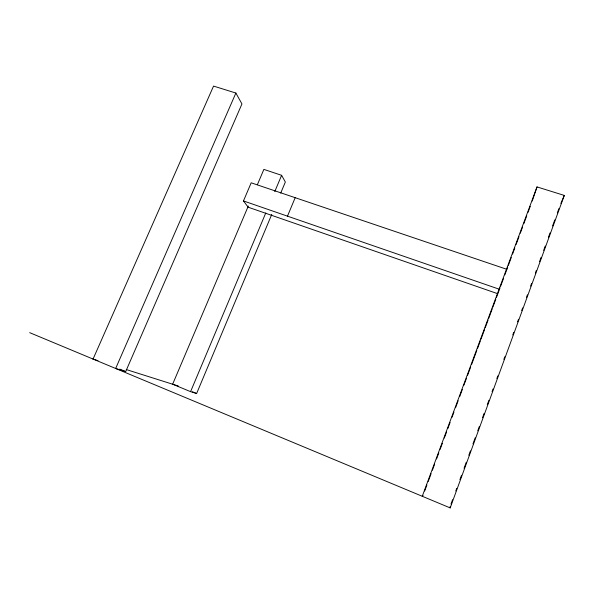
<?xml version="1.0" encoding="UTF-8"?>
<svg xmlns="http://www.w3.org/2000/svg" width="594" height="594" viewBox="0 0 594 594"><rect width="100%" height="100%" fill="white"/><g stroke="black" fill="none" stroke-linecap="round" stroke-linejoin="round"><path stroke-width="0.89" d="M29.7 332.662L450.193 507.915L564.3 195.426L537.021 186.917L532.202 201.091M451.002 504.046L452.591 499.688M455.776 490.971L456.734 488.357M459.919 479.64L461.508 475.282M464.055 468.302L466.283 462.206M468.829 455.227L470.426 450.868M472.973 443.896L475.2 437.8M477.747 430.821L479.336 426.462M482.521 417.745L484.11 413.387M487.295 404.67L488.892 400.311M492.07 391.594L493.027 388.981M496.851 378.527L497.802 375.905M503.853 359.348L504.811 356.734M512.771 334.942L513.721 332.321M517.545 321.866L518.503 319.253M521.681 310.536L522.638 307.915M526.462 297.46L527.413 294.839M530.598 286.122L531.556 283.509M535.372 273.054L536.33 270.433M539.515 261.716L541.104 257.358M543.651 250.386L545.24 246.027M548.425 237.31L550.022 232.952M552.569 225.98L554.796 219.877M557.343 212.904L558.932 208.546M537.021 186.917L422.26 496.272L423.047 495.418M424.658 491.075L426.908 484.994M428.2 481.526L431.096 473.708M432.38 470.24L434.637 464.159M436.568 458.947L438.825 452.873M440.109 449.398L442.367 443.324M444.297 438.112L446.554 432.038M447.839 428.564L450.096 422.483M452.027 417.278L453.957 412.065M455.568 407.729L458.145 400.779M459.756 396.436L462.332 389.493M463.936 385.15L466.513 378.207M467.485 375.601L470.7 366.921M471.666 364.315L476.819 350.423M477.465 348.685L480.36 340.874M481.006 339.137L484.548 329.588M485.194 327.851L488.09 320.04M488.736 318.302L492.278 308.746M492.923 307.016L495.819 299.198M496.465 297.46L500.007 287.912M500.645 286.174L503.549 278.363M504.833 274.888L507.729 267.077M508.375 265.34L511.271 257.529M512.563 254.054L514.812 247.973M516.104 244.505L519 236.687M520.292 233.212L522.542 227.138M523.834 223.663L526.73 215.852M528.021 212.377L530.271 206.304M506.816 269.305L251.195 182.804L243.466 200.935L287.489 216.157L295.166 197.72M248.307 206.051L172.639 384.214L190.577 391.646L196.621 393.518L271.755 214.427M280.695 193.109L285.35 182.024L281.615 175.312L263.87 169.394L257.358 184.734M190.577 391.646L265.785 212.934M274.777 191.558L281.615 175.312M560.87 203.393L564.3 195.426M235.877 93.043L115.659 368.48L125.69 371.584L241.944 103.95L235.877 93.043L213.55 86.085L93.058 359.066M92.983 359.036L97.965 360.617M126.247 369.55L178.274 385.996M287.489 216.157L499.509 289.3M497.579 293.659L248.181 207.209L243.466 200.935M192.441 391.788L196.621 393.518M119.773 369.119L125.69 371.584M450.044 506.66L450.193 507.915"/></g></svg>
